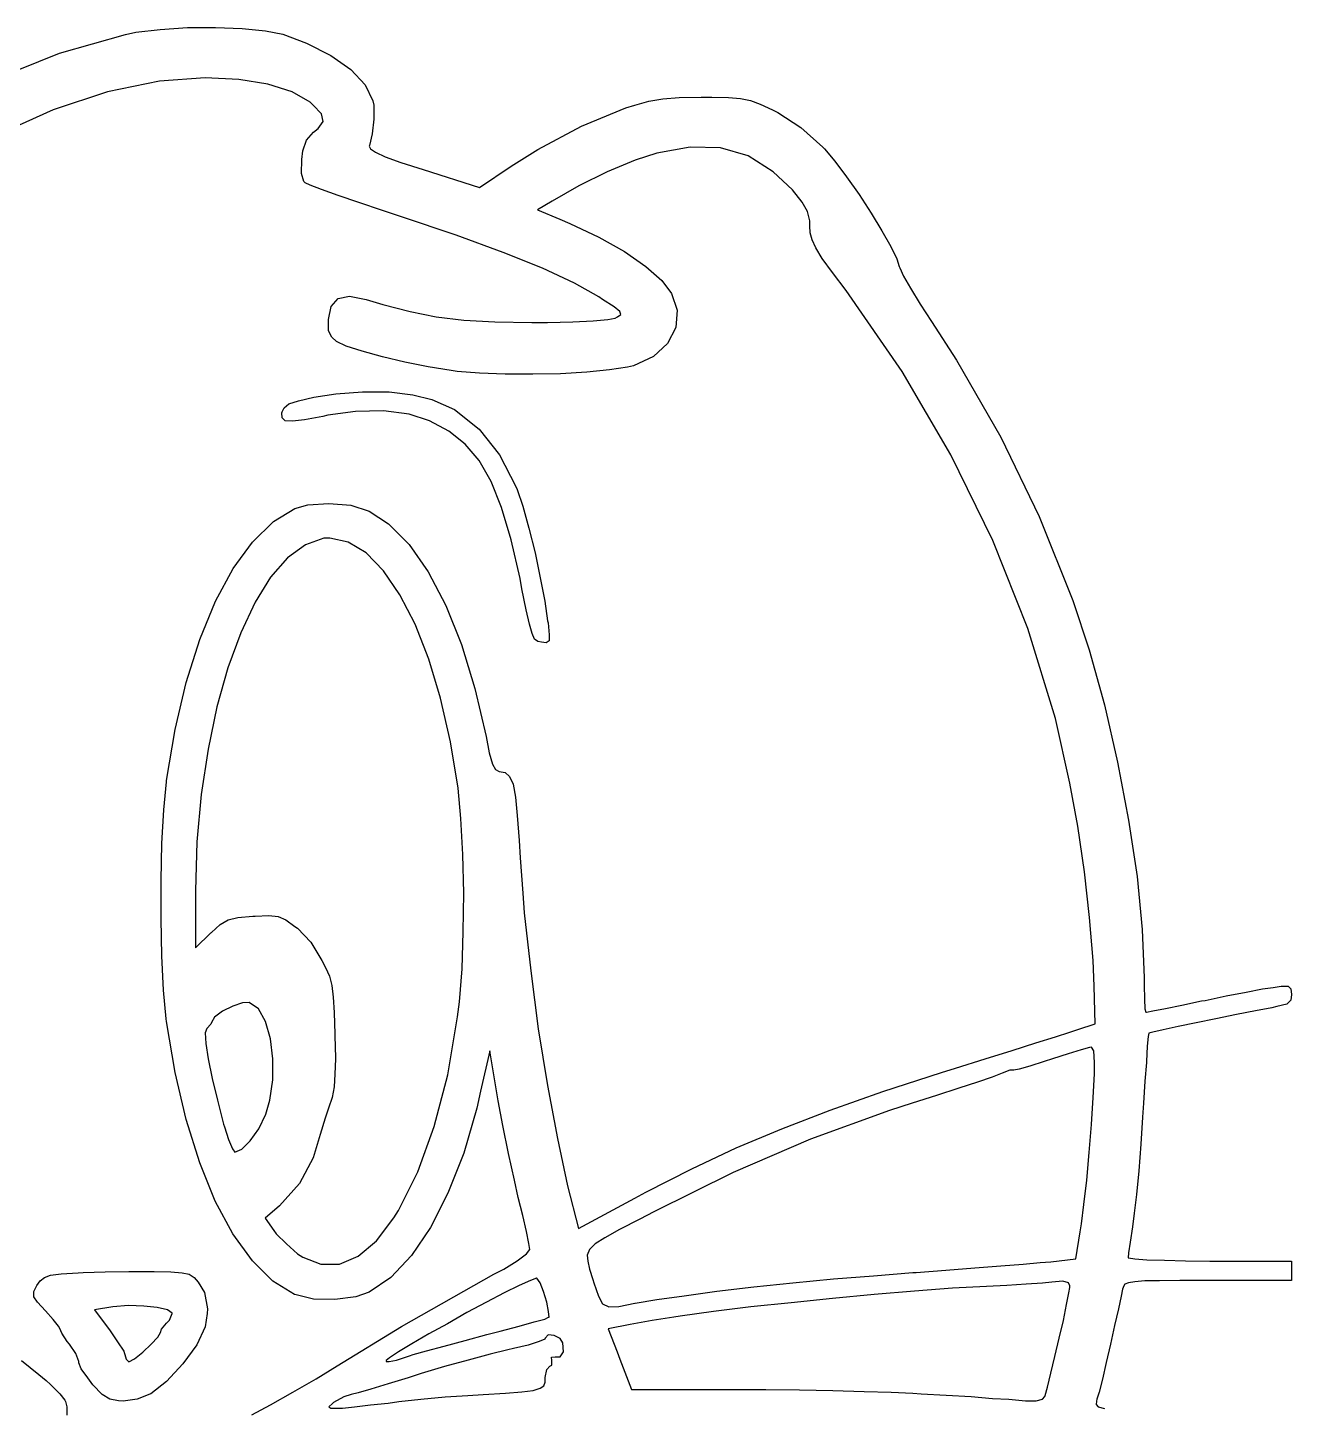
# Model space of a CAD drawing. Extents: x 83.8 to 115, y -111.3 to -88.6.
# Drawn here: x 99.988 to 102.698, y -109.097 to -106.137 of the extents above; entities that cross this region are included whole.
import ezdxf

# ---------------------------------------------------------------- set-up
doc = ezdxf.new("R2010")
doc.units = 0
doc.layers.add('BLACK', color=7, linetype='CONTINUOUS')

msp = doc.modelspace()

# ---------------------------------------------------------------- linework, layer by layer
at = {"layer": 'BLACK', "linetype": 'CONTINUOUS'}
for p, q in [((100.056, -106.192), (100.198, -106.152)), ((100.198, -106.152), (100.22, -106.147)), ((100.22, -106.147), (100.272, -106.141)), ((100.272, -106.141), (100.331, -106.137)), ((100.331, -106.137), (100.391, -106.137)), ((100.391, -106.137), (100.448, -106.139)), ((100.448, -106.139), (100.498, -106.144)), ((100.498, -106.144), (100.535, -106.151)), ((100.535, -106.151), (100.586, -106.17)), ((99.9137, -106.249), (100.056, -106.192)), ((100.586, -106.17), (100.638, -106.197)), ((100.638, -106.197), (100.681, -106.227)), ((100.271, -106.252), (100.159, -106.275)), ((100.369, -106.245), (100.271, -106.252)), ((100.441, -106.248), (100.369, -106.245)), ((100.503, -106.258), (100.441, -106.248)), ((100.681, -106.227), (100.712, -106.26)), ((100.159, -106.275), (100.043, -106.313)), ((100.555, -106.275), (100.503, -106.258)), ((100.594, -106.297), (100.555, -106.275)), ((100.712, -106.26), (100.728, -106.294)), ((100.6, -106.303), (100.594, -106.297)), ((100.618, -106.322), (100.6, -106.303)), ((100.728, -106.294), (100.73, -106.303)), ((100.73, -106.303), (100.73, -106.333)), ((101.176, -106.348), (101.271, -106.309)), ((101.271, -106.309), (101.29, -106.303)), ((101.29, -106.303), (101.32, -106.295)), ((101.32, -106.295), (101.35, -106.29)), ((101.35, -106.29), (101.385, -106.287)), ((101.385, -106.287), (101.432, -106.286)), ((101.432, -106.286), (101.455, -106.286)), ((101.455, -106.286), (101.491, -106.287)), ((101.491, -106.287), (101.517, -106.289)), ((101.517, -106.289), (101.538, -106.293)), ((101.538, -106.293), (101.559, -106.301)), ((101.559, -106.301), (101.585, -106.313)), ((100.043, -106.313), (99.9246, -106.366)), ((100.611, -106.353), (100.622, -106.338)), ((100.622, -106.338), (100.618, -106.322)), ((100.73, -106.333), (100.727, -106.365)), ((101.585, -106.313), (101.597, -106.319)), ((101.597, -106.319), (101.646, -106.351)), ((100.586, -106.378), (100.601, -106.361)), ((100.601, -106.361), (100.611, -106.353)), ((100.727, -106.365), (100.721, -106.39)), ((101.082, -106.398), (101.176, -106.348)), ((101.646, -106.351), (101.693, -106.393)), ((100.578, -106.401), (100.586, -106.378)), ((100.721, -106.39), (100.72, -106.391)), ((100.72, -106.391), (100.723, -106.397)), ((100.723, -106.397), (100.734, -106.404)), ((101.025, -106.434), (101.082, -106.398)), ((101.409, -106.393), (101.337, -106.406)), ((101.474, -106.395), (101.409, -106.393)), ((101.533, -106.412), (101.474, -106.395)), ((101.693, -106.393), (101.697, -106.397)), ((101.697, -106.397), (101.719, -106.423)), ((100.575, -106.45), (100.576, -106.42)), ((100.576, -106.42), (100.578, -106.401)), ((100.734, -106.404), (100.755, -106.414)), ((100.755, -106.414), (100.788, -106.426)), ((100.788, -106.426), (100.836, -106.441)), ((101.291, -106.421), (101.231, -106.446)), ((101.337, -106.406), (101.291, -106.421)), ((101.587, -106.446), (101.533, -106.412)), ((101.719, -106.423), (101.744, -106.457)), ((100.58, -106.467), (100.575, -106.45)), ((100.836, -106.441), (100.957, -106.48)), ((100.957, -106.48), (101.025, -106.434)), ((101.231, -106.446), (101.17, -106.476)), ((101.628, -106.485), (101.587, -106.446)), ((101.744, -106.457), (101.771, -106.495)), ((100.583, -106.47), (100.58, -106.467)), ((100.594, -106.475), (100.583, -106.47)), ((100.618, -106.484), (100.594, -106.475)), ((100.654, -106.497), (100.618, -106.484)), ((101.17, -106.476), (101.113, -106.509)), ((101.649, -106.511), (101.628, -106.485)), ((100.698, -106.512), (100.654, -106.497)), ((100.749, -106.529), (100.698, -106.512)), ((101.113, -106.509), (101.081, -106.528)), ((101.66, -106.531), (101.649, -106.511)), ((101.771, -106.495), (101.797, -106.535)), ((100.79, -106.543), (100.749, -106.529)), ((100.907, -106.582), (100.79, -106.543)), ((101.081, -106.528), (101.129, -106.548)), ((101.129, -106.548), (101.151, -106.557)), ((101.665, -106.551), (101.66, -106.531)), ((101.797, -106.535), (101.82, -106.573)), ((101.151, -106.557), (101.213, -106.586)), ((101.665, -106.562), (101.665, -106.551)), ((101.666, -106.577), (101.665, -106.562)), ((101.67, -106.592), (101.666, -106.577)), ((101.82, -106.573), (101.839, -106.606)), ((101.008, -106.619), (100.907, -106.582)), ((101.213, -106.586), (101.268, -106.617)), ((101.678, -106.609), (101.67, -106.592)), ((101.839, -106.606), (101.852, -106.633)), ((101.092, -106.653), (101.008, -106.619)), ((101.268, -106.617), (101.314, -106.649)), ((101.692, -106.632), (101.678, -106.609)), ((101.714, -106.662), (101.692, -106.632)), ((101.852, -106.633), (101.857, -106.649)), ((101.161, -106.685), (101.092, -106.653)), ((101.314, -106.649), (101.348, -106.679)), ((101.743, -106.701), (101.714, -106.662)), ((101.857, -106.649), (101.858, -106.652)), ((101.858, -106.652), (101.866, -106.67)), ((101.213, -106.714), (101.161, -106.685)), ((101.348, -106.679), (101.369, -106.707)), ((101.866, -106.67), (101.881, -106.696)), ((101.881, -106.696), (101.902, -106.73)), ((100.639, -106.735), (100.654, -106.718)), ((100.654, -106.718), (100.678, -106.713)), ((100.678, -106.713), (100.714, -106.72)), ((100.714, -106.72), (100.75, -106.731)), ((101.221, -106.72), (101.213, -106.714)), ((101.246, -106.736), (101.221, -106.72)), ((101.369, -106.707), (101.381, -106.743)), ((101.863, -106.874), (101.743, -106.701)), ((100.633, -106.763), (100.639, -106.735)), ((100.75, -106.731), (100.808, -106.746)), ((100.808, -106.746), (100.864, -106.757)), ((101.258, -106.746), (101.246, -106.736)), ((101.253, -106.757), (101.26, -106.752)), ((101.26, -106.752), (101.258, -106.746)), ((101.381, -106.743), (101.378, -106.78)), ((101.902, -106.73), (101.926, -106.767)), ((100.633, -106.787), (100.633, -106.763)), ((100.864, -106.757), (100.923, -106.764)), ((100.923, -106.764), (100.99, -106.768)), ((100.99, -106.768), (101.069, -106.769)), ((101.069, -106.769), (101.103, -106.769)), ((101.103, -106.769), (101.157, -106.768)), ((101.157, -106.768), (101.201, -106.766)), ((101.201, -106.766), (101.232, -106.763)), ((101.232, -106.763), (101.248, -106.76)), ((101.248, -106.76), (101.253, -106.757)), ((101.378, -106.78), (101.36, -106.814)), ((101.926, -106.767), (101.98, -106.85)), ((100.64, -106.801), (100.633, -106.787)), ((100.65, -106.81), (100.64, -106.801)), ((100.671, -106.82), (100.65, -106.81)), ((101.36, -106.814), (101.33, -106.842)), ((100.705, -106.831), (100.671, -106.82)), ((100.749, -106.843), (100.705, -106.831)), ((100.797, -106.854), (100.749, -106.843)), ((101.33, -106.842), (101.287, -106.862)), ((100.847, -106.864), (100.797, -106.854)), ((100.896, -106.872), (100.847, -106.864)), ((100.909, -106.874), (100.896, -106.872)), ((100.957, -106.878), (100.909, -106.874)), ((101.236, -106.871), (101.187, -106.876)), ((101.274, -106.865), (101.236, -106.871)), ((101.287, -106.862), (101.274, -106.865)), ((101.968, -107.053), (101.863, -106.874)), ((101.98, -106.85), (102.075, -107.015)), ((101.012, -106.88), (100.957, -106.878)), ((101.071, -106.88), (101.012, -106.88)), ((101.131, -106.879), (101.071, -106.88)), ((101.187, -106.876), (101.131, -106.879)), ((100.569, -106.937), (100.602, -106.929)), ((100.602, -106.929), (100.649, -106.922)), ((100.649, -106.922), (100.706, -106.918)), ((100.706, -106.918), (100.763, -106.918)), ((100.763, -106.918), (100.814, -106.924)), ((100.814, -106.924), (100.855, -106.934)), ((100.533, -106.963), (100.534, -106.961)), ((100.534, -106.961), (100.538, -106.952)), ((100.538, -106.952), (100.548, -106.944)), ((100.548, -106.944), (100.569, -106.937)), ((100.691, -106.96), (100.632, -106.968)), ((100.751, -106.959), (100.691, -106.96)), ((100.806, -106.966), (100.751, -106.959)), ((100.855, -106.934), (100.903, -106.956)), ((100.903, -106.956), (100.956, -106.998)), ((100.534, -106.974), (100.533, -106.963)), ((100.54, -106.98), (100.534, -106.974)), ((100.556, -106.981), (100.54, -106.98)), ((100.582, -106.978), (100.556, -106.981)), ((100.621, -106.971), (100.582, -106.978)), ((100.632, -106.968), (100.621, -106.971)), ((100.85, -106.98), (100.806, -106.966)), ((100.891, -107.002), (100.85, -106.98)), ((100.926, -107.03), (100.891, -107.002)), ((100.956, -106.998), (101, -107.053)), ((102.075, -107.015), (102.157, -107.185)), ((100.956, -107.065), (100.926, -107.03)), ((100.982, -107.11), (100.956, -107.065)), ((101, -107.053), (101.035, -107.121)), ((102.058, -107.237), (101.968, -107.053)), ((101.004, -107.166), (100.982, -107.11)), ((101.035, -107.121), (101.038, -107.127)), ((101.038, -107.127), (101.05, -107.163)), ((100.515, -107.196), (100.561, -107.168)), ((100.561, -107.168), (100.589, -107.16)), ((100.589, -107.16), (100.634, -107.157)), ((100.634, -107.157), (100.681, -107.161)), ((100.681, -107.161), (100.72, -107.174)), ((101.025, -107.235), (101.004, -107.166)), ((101.05, -107.163), (101.063, -107.21)), ((100.47, -107.24), (100.515, -107.196)), ((100.72, -107.174), (100.762, -107.201)), ((102.157, -107.185), (102.229, -107.365)), ((100.762, -107.201), (100.806, -107.245)), ((101.063, -107.21), (101.076, -107.263)), ((100.429, -107.297), (100.47, -107.24)), ((100.584, -107.246), (100.545, -107.274)), ((100.623, -107.232), (100.584, -107.246)), ((100.636, -107.232), (100.623, -107.232)), ((100.675, -107.24), (100.636, -107.232)), ((100.714, -107.263), (100.675, -107.24)), ((100.806, -107.245), (100.847, -107.304)), ((101.044, -107.318), (101.025, -107.235)), ((102.133, -107.425), (102.058, -107.237)), ((100.545, -107.274), (100.509, -107.315)), ((100.751, -107.302), (100.714, -107.263)), ((101.076, -107.263), (101.087, -107.317)), ((100.391, -107.367), (100.429, -107.297)), ((100.509, -107.315), (100.476, -107.369)), ((100.786, -107.353), (100.751, -107.302)), ((100.847, -107.304), (100.885, -107.376)), ((101.048, -107.34), (101.044, -107.318)), ((101.087, -107.317), (101.097, -107.367)), ((101.057, -107.385), (101.048, -107.34)), ((100.357, -107.449), (100.391, -107.367)), ((100.476, -107.369), (100.445, -107.435)), ((100.819, -107.416), (100.786, -107.353)), ((100.885, -107.376), (100.918, -107.46)), ((101.097, -107.367), (101.103, -107.409)), ((102.229, -107.365), (102.264, -107.471)), ((101.064, -107.416), (101.057, -107.385)), ((100.445, -107.435), (100.417, -107.51)), ((100.848, -107.491), (100.819, -107.416)), ((101.07, -107.436), (101.064, -107.416)), ((101.075, -107.448), (101.07, -107.436)), ((101.103, -107.409), (101.104, -107.413)), ((101.104, -107.413), (101.106, -107.439)), ((102.192, -107.618), (102.133, -107.425)), ((100.328, -107.541), (100.357, -107.449)), ((100.918, -107.46), (100.947, -107.554)), ((101.082, -107.453), (101.075, -107.448)), ((101.09, -107.455), (101.082, -107.453)), ((101.1, -107.456), (101.09, -107.455)), ((101.106, -107.452), (101.1, -107.456)), ((101.106, -107.439), (101.106, -107.452)), ((100.873, -107.575), (100.848, -107.491)), ((102.264, -107.471), (102.297, -107.589)), ((100.417, -107.51), (100.394, -107.593)), ((100.304, -107.642), (100.328, -107.541)), ((100.947, -107.554), (100.971, -107.657)), ((100.895, -107.668), (100.873, -107.575)), ((100.394, -107.593), (100.375, -107.684)), ((102.297, -107.589), (102.325, -107.712)), ((100.286, -107.751), (100.304, -107.642)), ((102.223, -107.757), (102.192, -107.618)), ((100.911, -107.768), (100.895, -107.668)), ((100.971, -107.657), (100.978, -107.692)), ((100.375, -107.684), (100.36, -107.781)), ((100.978, -107.692), (100.985, -107.716)), ((100.985, -107.716), (100.991, -107.728)), ((100.991, -107.728), (100.999, -107.732)), ((100.999, -107.732), (100.999, -107.732)), ((100.999, -107.732), (101.012, -107.734)), ((102.325, -107.712), (102.349, -107.836)), ((100.28, -107.814), (100.286, -107.754)), ((100.286, -107.754), (100.286, -107.751)), ((101.012, -107.734), (101.021, -107.743)), ((101.021, -107.743), (101.029, -107.759)), ((101.029, -107.759), (101.034, -107.787)), ((102.24, -107.849), (102.223, -107.757)), ((100.36, -107.781), (100.351, -107.883)), ((100.917, -107.833), (100.911, -107.768)), ((101.034, -107.787), (101.038, -107.826)), ((100.276, -107.886), (100.28, -107.814)), ((100.921, -107.91), (100.917, -107.833)), ((101.038, -107.826), (101.042, -107.88)), ((102.254, -107.947), (102.24, -107.849)), ((102.349, -107.836), (102.367, -107.957)), ((101.042, -107.88), (101.044, -107.917)), ((100.274, -107.966), (100.276, -107.886)), ((100.351, -107.883), (100.348, -107.988)), ((100.923, -107.993), (100.921, -107.91)), ((101.044, -107.917), (101.05, -107.993)), ((100.274, -108.048), (100.274, -107.966)), ((102.265, -108.045), (102.254, -107.947)), ((102.367, -107.957), (102.378, -108.071)), ((100.348, -107.988), (100.348, -108.11)), ((100.922, -108.076), (100.923, -107.993)), ((101.05, -107.993), (101.053, -108.035)), ((100.276, -108.127), (100.274, -108.048)), ((100.401, -108.06), (100.418, -108.05)), ((100.418, -108.05), (100.439, -108.045)), ((100.439, -108.045), (100.471, -108.042)), ((100.471, -108.042), (100.476, -108.042)), ((100.476, -108.042), (100.505, -108.041)), ((100.505, -108.041), (100.525, -108.043)), ((100.525, -108.043), (100.542, -108.05)), ((100.542, -108.05), (100.561, -108.064)), ((101.053, -108.035), (101.067, -108.159)), ((102.273, -108.137), (102.265, -108.045)), ((100.348, -108.11), (100.381, -108.078)), ((100.381, -108.078), (100.382, -108.077)), ((100.382, -108.077), (100.401, -108.06)), ((100.561, -108.064), (100.567, -108.068)), ((100.567, -108.068), (100.595, -108.098)), ((100.92, -108.155), (100.922, -108.076)), ((102.378, -108.071), (102.382, -108.174)), ((100.595, -108.098), (100.619, -108.137)), ((100.279, -108.201), (100.276, -108.127)), ((100.619, -108.137), (100.627, -108.152)), ((102.275, -108.192), (102.273, -108.137)), ((100.627, -108.152), (100.635, -108.171)), ((100.635, -108.171), (100.64, -108.191)), ((100.914, -108.226), (100.92, -108.155)), ((101.067, -108.159), (101.083, -108.284)), ((102.382, -108.174), (102.382, -108.19)), ((100.285, -108.262), (100.279, -108.201)), ((100.64, -108.191), (100.643, -108.216)), ((102.277, -108.273), (102.275, -108.192)), ((102.382, -108.19), (102.383, -108.22)), ((102.558, -108.213), (102.601, -108.205)), ((102.601, -108.205), (102.636, -108.198)), ((102.636, -108.198), (102.659, -108.195)), ((102.659, -108.195), (102.676, -108.192)), ((102.676, -108.192), (102.691, -108.192)), ((102.691, -108.192), (102.697, -108.198)), ((102.697, -108.198), (102.698, -108.21)), ((100.428, -108.235), (100.406, -108.246)), ((100.449, -108.228), (100.428, -108.235)), ((100.463, -108.227), (100.449, -108.228)), ((100.483, -108.241), (100.463, -108.227)), ((100.643, -108.216), (100.645, -108.249)), ((100.91, -108.258), (100.914, -108.226)), ((102.383, -108.22), (102.384, -108.241)), ((102.428, -108.24), (102.463, -108.233)), ((102.463, -108.233), (102.505, -108.224)), ((102.505, -108.224), (102.513, -108.223)), ((102.513, -108.223), (102.558, -108.213)), ((102.688, -108.231), (102.667, -108.236)), ((102.697, -108.222), (102.688, -108.231)), ((102.698, -108.21), (102.697, -108.222)), ((100.286, -108.268), (100.285, -108.262)), ((100.389, -108.259), (100.382, -108.27)), ((100.406, -108.246), (100.389, -108.259)), ((100.498, -108.268), (100.483, -108.241)), ((100.645, -108.249), (100.647, -108.295)), ((100.889, -108.382), (100.91, -108.258)), ((102.384, -108.241), (102.386, -108.248)), ((102.386, -108.248), (102.387, -108.248)), ((102.387, -108.248), (102.401, -108.245)), ((102.401, -108.245), (102.428, -108.24)), ((102.536, -108.262), (102.494, -108.271)), ((102.58, -108.253), (102.536, -108.262)), ((102.621, -108.245), (102.58, -108.253)), ((102.656, -108.239), (102.621, -108.245)), ((102.667, -108.236), (102.656, -108.239)), ((100.304, -108.377), (100.286, -108.268)), ((100.372, -108.283), (100.369, -108.292)), ((100.369, -108.292), (100.37, -108.315)), ((100.381, -108.274), (100.372, -108.283)), ((100.382, -108.27), (100.381, -108.274)), ((100.509, -108.305), (100.498, -108.268)), ((100.647, -108.295), (100.647, -108.299)), ((101.083, -108.284), (101.103, -108.405)), ((102.192, -108.301), (102.223, -108.291)), ((102.223, -108.291), (102.24, -108.285)), ((102.24, -108.285), (102.277, -108.273)), ((102.392, -108.293), (102.391, -108.3)), ((102.401, -108.291), (102.392, -108.293)), ((102.423, -108.286), (102.401, -108.291)), ((102.455, -108.279), (102.423, -108.286)), ((102.494, -108.271), (102.455, -108.279)), ((100.37, -108.315), (100.375, -108.348)), ((100.514, -108.348), (100.509, -108.305)), ((100.647, -108.299), (100.648, -108.346)), ((102.099, -108.33), (102.15, -108.314)), ((102.15, -108.314), (102.192, -108.301)), ((102.265, -108.324), (102.247, -108.329)), ((102.269, -108.323), (102.265, -108.324)), ((102.274, -108.331), (102.269, -108.323)), ((102.389, -108.321), (102.387, -108.354)), ((102.391, -108.3), (102.389, -108.321)), ((100.375, -108.348), (100.384, -108.39)), ((100.514, -108.393), (100.514, -108.348)), ((100.648, -108.348), (100.647, -108.381)), ((100.648, -108.346), (100.648, -108.348)), ((100.979, -108.331), (100.959, -108.417)), ((100.997, -108.438), (100.979, -108.331)), ((101.978, -108.368), (102.041, -108.348)), ((102.041, -108.348), (102.099, -108.33)), ((102.168, -108.354), (102.137, -108.364)), ((102.186, -108.348), (102.168, -108.354)), ((102.219, -108.337), (102.186, -108.348)), ((102.247, -108.329), (102.219, -108.337)), ((102.276, -108.356), (102.274, -108.331)), ((102.387, -108.354), (102.387, -108.356)), ((100.328, -108.478), (100.304, -108.377)), ((100.647, -108.381), (100.645, -108.408)), ((100.86, -108.493), (100.889, -108.382)), ((101.822, -108.418), (101.948, -108.377)), ((101.948, -108.377), (101.978, -108.368)), ((102.074, -108.38), (102.056, -108.387)), ((102.078, -108.379), (102.074, -108.38)), ((102.094, -108.372), (102.078, -108.379)), ((102.103, -108.372), (102.094, -108.372)), ((102.114, -108.37), (102.103, -108.372)), ((102.137, -108.364), (102.114, -108.37)), ((102.273, -108.431), (102.276, -108.38)), ((102.276, -108.38), (102.276, -108.356)), ((102.387, -108.356), (102.384, -108.396)), ((100.384, -108.39), (100.395, -108.437)), ((100.507, -108.437), (100.514, -108.393)), ((100.645, -108.408), (100.641, -108.431)), ((101.103, -108.405), (101.124, -108.519)), ((101.985, -108.411), (101.937, -108.427)), ((102.025, -108.398), (101.985, -108.411)), ((102.056, -108.387), (102.025, -108.398)), ((102.384, -108.396), (102.381, -108.443)), ((100.395, -108.437), (100.408, -108.488)), ((100.499, -108.467), (100.507, -108.437)), ((100.641, -108.431), (100.633, -108.454)), ((100.959, -108.417), (100.951, -108.454)), ((101.007, -108.491), (100.997, -108.438)), ((101.709, -108.458), (101.822, -108.418)), ((101.885, -108.443), (101.836, -108.459)), ((101.937, -108.427), (101.885, -108.443)), ((102.269, -108.489), (102.273, -108.431)), ((102.381, -108.443), (102.379, -108.473)), ((100.484, -108.498), (100.499, -108.467)), ((100.633, -108.454), (100.626, -108.475)), ((100.951, -108.454), (100.923, -108.55)), ((101.605, -108.498), (101.709, -108.458)), ((101.836, -108.459), (101.667, -108.52)), ((100.357, -108.571), (100.328, -108.478)), ((100.408, -108.488), (100.41, -108.494)), ((100.41, -108.494), (100.419, -108.521)), ((100.465, -108.524), (100.484, -108.498)), ((100.626, -108.475), (100.615, -108.51)), ((100.825, -108.59), (100.86, -108.493)), ((101.019, -108.551), (101.007, -108.491)), ((101.507, -108.539), (101.605, -108.498)), ((102.264, -108.549), (102.269, -108.489)), ((102.379, -108.473), (102.375, -108.531)), ((100.419, -108.521), (100.427, -108.541)), ((100.447, -108.542), (100.465, -108.524)), ((100.615, -108.51), (100.607, -108.539)), ((101.124, -108.519), (101.146, -108.62)), ((101.667, -108.52), (101.501, -108.592)), ((102.375, -108.531), (102.371, -108.588)), ((100.427, -108.541), (100.432, -108.548)), ((100.432, -108.548), (100.447, -108.542)), ((100.6, -108.56), (100.571, -108.615)), ((100.607, -108.539), (100.6, -108.56)), ((100.923, -108.55), (100.889, -108.636)), ((101.032, -108.608), (101.019, -108.551)), ((101.412, -108.584), (101.507, -108.539)), ((102.259, -108.608), (102.264, -108.549)), ((100.39, -108.653), (100.357, -108.571)), ((100.783, -108.673), (100.825, -108.59)), ((101.314, -108.634), (101.412, -108.584)), ((102.371, -108.588), (102.366, -108.639)), ((100.571, -108.615), (100.528, -108.663)), ((101.04, -108.645), (101.032, -108.608)), ((101.146, -108.62), (101.169, -108.712)), ((101.501, -108.592), (101.331, -108.676)), ((102.253, -108.66), (102.259, -108.608)), ((100.889, -108.636), (100.852, -108.71)), ((101.05, -108.684), (101.04, -108.645)), ((101.169, -108.712), (101.29, -108.647)), ((101.29, -108.647), (101.314, -108.634)), ((102.366, -108.639), (102.361, -108.679)), ((100.428, -108.723), (100.39, -108.653)), ((100.528, -108.663), (100.497, -108.69)), ((100.773, -108.689), (100.783, -108.673)), ((101.331, -108.676), (101.301, -108.692)), ((102.248, -108.702), (102.253, -108.66)), ((102.361, -108.679), (102.357, -108.708)), ((100.497, -108.69), (100.516, -108.716)), ((100.736, -108.738), (100.773, -108.689)), ((101.058, -108.718), (101.05, -108.684)), ((101.301, -108.692), (101.257, -108.714)), ((102.245, -108.719), (102.248, -108.702)), ((102.357, -108.708), (102.352, -108.741)), ((100.47, -108.781), (100.428, -108.723)), ((100.516, -108.716), (100.521, -108.723)), ((100.521, -108.723), (100.543, -108.745)), ((100.697, -108.771), (100.736, -108.738)), ((100.852, -108.71), (100.811, -108.77)), ((101.063, -108.744), (101.058, -108.718)), ((101.226, -108.732), (101.205, -108.745)), ((101.257, -108.714), (101.226, -108.732)), ((102.236, -108.777), (102.245, -108.719)), ((100.543, -108.745), (100.567, -108.766)), ((100.567, -108.766), (100.578, -108.773)), ((101.038, -108.781), (101.058, -108.766)), ((101.058, -108.766), (101.065, -108.757)), ((101.065, -108.757), (101.063, -108.744)), ((101.065, -108.757), (101.065, -108.757)), ((101.193, -108.757), (101.188, -108.769)), ((101.205, -108.745), (101.193, -108.757)), ((102.349, -108.764), (102.348, -108.775)), ((102.352, -108.741), (102.349, -108.764)), ((100.514, -108.825), (100.47, -108.781)), ((100.578, -108.773), (100.617, -108.788)), ((100.617, -108.788), (100.657, -108.788)), ((100.657, -108.788), (100.697, -108.771)), ((100.811, -108.77), (100.767, -108.817)), ((101.009, -108.799), (101.038, -108.781)), ((101.188, -108.769), (101.189, -108.782)), ((101.189, -108.782), (101.193, -108.799)), ((101.957, -108.801), (102.019, -108.796)), ((102.019, -108.796), (102.075, -108.792)), ((102.075, -108.792), (102.123, -108.788)), ((102.123, -108.788), (102.159, -108.785)), ((102.159, -108.785), (102.182, -108.783)), ((102.182, -108.783), (102.236, -108.777)), ((102.348, -108.775), (102.349, -108.775)), ((102.349, -108.775), (102.362, -108.777)), ((102.362, -108.777), (102.388, -108.779)), ((102.388, -108.779), (102.426, -108.78)), ((102.426, -108.78), (102.471, -108.781)), ((102.471, -108.781), (102.523, -108.782)), ((102.523, -108.782), (102.698, -108.782)), ((102.698, -108.782), (102.698, -108.823)), ((100.008, -108.834), (100.015, -108.824)), ((100.015, -108.824), (100.024, -108.817)), ((100.024, -108.817), (100.037, -108.812)), ((100.037, -108.812), (100.06, -108.809)), ((100.06, -108.809), (100.096, -108.807)), ((100.096, -108.807), (100.107, -108.806)), ((100.107, -108.806), (100.154, -108.805)), ((100.154, -108.805), (100.205, -108.804)), ((100.205, -108.804), (100.252, -108.804)), ((100.252, -108.804), (100.259, -108.804)), ((100.259, -108.804), (100.295, -108.805)), ((100.295, -108.805), (100.319, -108.807)), ((100.319, -108.807), (100.334, -108.81)), ((100.334, -108.81), (100.345, -108.817)), ((100.345, -108.817), (100.354, -108.827)), ((100.354, -108.827), (100.367, -108.849)), ((100.56, -108.853), (100.514, -108.825)), ((100.767, -108.817), (100.72, -108.848)), ((100.79, -108.922), (100.988, -108.81)), ((100.988, -108.81), (101.009, -108.799)), ((101.066, -108.823), (101.042, -108.834)), ((101.079, -108.818), (101.066, -108.823)), ((101.08, -108.818), (101.079, -108.818)), ((101.087, -108.828), (101.08, -108.818)), ((101.193, -108.799), (101.2, -108.821)), ((101.2, -108.821), (101.202, -108.828)), ((101.629, -108.828), (101.716, -108.82)), ((101.716, -108.82), (101.802, -108.813)), ((101.802, -108.813), (101.886, -108.806)), ((101.886, -108.806), (101.893, -108.806)), ((101.893, -108.806), (101.957, -108.801)), ((102.184, -108.827), (102.164, -108.829)), ((102.208, -108.825), (102.184, -108.827)), ((102.22, -108.828), (102.208, -108.825)), ((102.362, -108.826), (102.349, -108.828)), ((102.384, -108.824), (102.362, -108.826)), ((102.415, -108.824), (102.384, -108.824)), ((102.459, -108.823), (102.415, -108.824)), ((102.518, -108.823), (102.459, -108.823)), ((102.698, -108.823), (102.518, -108.823)), ((100.001, -108.847), (100.008, -108.834)), ((100.001, -108.858), (100.001, -108.847)), ((100.367, -108.849), (100.374, -108.884)), ((100.561, -108.853), (100.56, -108.853)), ((100.601, -108.863), (100.561, -108.853)), ((100.72, -108.848), (100.692, -108.858)), ((101.01, -108.85), (100.972, -108.87)), ((101.042, -108.834), (101.01, -108.85)), ((101.094, -108.847), (101.087, -108.828)), ((101.101, -108.87), (101.094, -108.847)), ((101.202, -108.828), (101.212, -108.857)), ((101.212, -108.857), (101.221, -108.873)), ((101.337, -108.864), (101.396, -108.856)), ((101.396, -108.856), (101.466, -108.846)), ((101.466, -108.846), (101.545, -108.837)), ((101.545, -108.837), (101.629, -108.828)), ((101.803, -108.853), (101.714, -108.862)), ((101.89, -108.846), (101.803, -108.853)), ((101.971, -108.84), (101.89, -108.846)), ((102.044, -108.836), (101.971, -108.84)), ((102.088, -108.834), (102.044, -108.836)), ((102.129, -108.831), (102.088, -108.834)), ((102.164, -108.829), (102.129, -108.831)), ((102.216, -108.875), (102.221, -108.85)), ((102.223, -108.835), (102.22, -108.828)), ((102.221, -108.85), (102.223, -108.838)), ((102.223, -108.838), (102.223, -108.835)), ((102.333, -108.857), (102.327, -108.884)), ((102.336, -108.842), (102.333, -108.857)), ((102.337, -108.838), (102.336, -108.842)), ((102.338, -108.836), (102.337, -108.838)), ((102.341, -108.831), (102.338, -108.836)), ((102.349, -108.828), (102.341, -108.831)), ((100.009, -108.87), (100.001, -108.858)), ((100.026, -108.888), (100.009, -108.87)), ((100.171, -108.88), (100.131, -108.886)), ((100.131, -108.886), (100.165, -108.931)), ((100.204, -108.877), (100.171, -108.88)), ((100.237, -108.878), (100.204, -108.877)), ((100.266, -108.881), (100.237, -108.878)), ((100.288, -108.886), (100.266, -108.881)), ((100.298, -108.893), (100.288, -108.886)), ((100.374, -108.884), (100.373, -108.894)), ((100.647, -108.864), (100.601, -108.863)), ((100.692, -108.858), (100.647, -108.864)), ((100.972, -108.87), (100.93, -108.892)), ((101.105, -108.89), (101.101, -108.87)), ((101.221, -108.873), (101.234, -108.88)), ((101.234, -108.88), (101.256, -108.879)), ((101.256, -108.879), (101.29, -108.872)), ((101.29, -108.872), (101.291, -108.872)), ((101.291, -108.872), (101.337, -108.864)), ((101.539, -108.88), (101.459, -108.89)), ((101.625, -108.871), (101.539, -108.88)), ((101.714, -108.862), (101.625, -108.871)), ((102.209, -108.909), (102.216, -108.875)), ((102.327, -108.884), (102.319, -108.92)), ((100.043, -108.907), (100.026, -108.888)), ((100.054, -108.921), (100.043, -108.907)), ((100.275, -108.928), (100.286, -108.915)), ((100.286, -108.915), (100.292, -108.908)), ((100.292, -108.908), (100.298, -108.894)), ((100.298, -108.894), (100.298, -108.893)), ((100.373, -108.894), (100.369, -108.923)), ((100.888, -108.916), (100.848, -108.938)), ((100.93, -108.892), (100.888, -108.916)), ((101.042, -108.921), (101.074, -108.912)), ((101.074, -108.912), (101.097, -108.906)), ((101.097, -108.906), (101.105, -108.902)), ((101.106, -108.902), (101.105, -108.89)), ((101.105, -108.902), (101.106, -108.902)), ((101.327, -108.909), (101.28, -108.918)), ((101.374, -108.902), (101.327, -108.909)), ((101.387, -108.9), (101.374, -108.902)), ((101.459, -108.89), (101.387, -108.9)), ((102.2, -108.947), (102.209, -108.909)), ((100.057, -108.926), (100.054, -108.921)), ((100.061, -108.936), (100.057, -108.926)), ((100.073, -108.954), (100.061, -108.936)), ((100.165, -108.931), (100.181, -108.955)), ((100.253, -108.96), (100.267, -108.945)), ((100.267, -108.945), (100.273, -108.935)), ((100.273, -108.935), (100.275, -108.928)), ((100.369, -108.923), (100.351, -108.961)), ((100.652, -109.006), (100.79, -108.922)), ((100.848, -108.938), (100.812, -108.959)), ((100.926, -108.952), (100.973, -108.939)), ((100.973, -108.939), (101.001, -108.932)), ((101.001, -108.932), (101.042, -108.921)), ((101.104, -108.94), (101.098, -108.947)), ((101.117, -108.941), (101.104, -108.94)), ((101.13, -108.948), (101.117, -108.941)), ((101.28, -108.918), (101.233, -108.927)), ((101.233, -108.927), (101.252, -108.976)), ((102.319, -108.92), (102.31, -108.96)), ((100.078, -108.96), (100.073, -108.954)), ((100.091, -108.98), (100.078, -108.96)), ((100.181, -108.955), (100.194, -108.975)), ((100.194, -108.975), (100.198, -108.987)), ((100.235, -108.977), (100.253, -108.96)), ((100.351, -108.961), (100.321, -109.002)), ((100.783, -108.976), (100.764, -108.989)), ((100.812, -108.959), (100.783, -108.976)), ((100.815, -108.982), (100.843, -108.974)), ((100.843, -108.974), (100.881, -108.964)), ((100.881, -108.964), (100.926, -108.952)), ((101.018, -108.972), (100.98, -108.981)), ((101.03, -108.969), (101.018, -108.972)), ((101.061, -108.962), (101.03, -108.969)), ((101.085, -108.954), (101.061, -108.962)), ((101.097, -108.949), (101.085, -108.954)), ((101.098, -108.947), (101.097, -108.949)), ((101.136, -108.957), (101.13, -108.948)), ((101.13, -108.987), (101.137, -108.976)), ((101.137, -108.976), (101.136, -108.957)), ((101.252, -108.976), (101.258, -108.992)), ((102.191, -108.986), (102.2, -108.947)), ((102.31, -108.96), (102.301, -108.999)), ((99.9748, -108.995), (100.012, -109.025)), ((100.098, -108.997), (100.091, -108.98)), ((100.098, -109), (100.098, -108.997)), ((100.103, -109.013), (100.098, -109)), ((100.198, -108.987), (100.199, -108.992)), ((100.199, -108.992), (100.205, -108.998)), ((100.205, -108.998), (100.217, -108.991)), ((100.205, -108.998), (100.205, -108.998)), ((100.217, -108.991), (100.235, -108.977)), ((100.321, -109.002), (100.286, -109.04)), ((100.764, -108.989), (100.757, -108.995)), ((100.757, -108.995), (100.757, -108.997)), ((100.757, -108.997), (100.763, -108.997)), ((100.763, -108.997), (100.779, -108.994)), ((100.779, -108.994), (100.807, -108.985)), ((100.807, -108.985), (100.815, -108.982)), ((100.933, -108.994), (100.882, -109.008)), ((100.98, -108.981), (100.933, -108.994)), ((101.108, -109.007), (101.112, -109.005)), ((101.111, -108.988), (101.119, -108.987)), ((101.112, -108.995), (101.111, -108.988)), ((101.112, -109.005), (101.112, -108.995)), ((101.119, -108.987), (101.13, -108.987)), ((101.258, -108.992), (101.283, -109.057)), ((102.182, -109.022), (102.191, -108.986)), ((102.301, -108.999), (102.293, -109.035)), ((100.012, -109.025), (100.028, -109.038)), ((100.117, -109.032), (100.103, -109.013)), ((100.128, -109.047), (100.117, -109.032)), ((100.557, -109.063), (100.607, -109.034)), ((100.607, -109.034), (100.652, -109.006)), ((100.804, -109.032), (100.761, -109.045)), ((100.832, -109.023), (100.804, -109.032)), ((100.882, -109.008), (100.832, -109.023)), ((101.098, -109.031), (101.101, -109.014)), ((101.098, -109.041), (101.098, -109.031)), ((101.101, -109.014), (101.108, -109.007)), ((102.175, -109.052), (102.182, -109.022)), ((102.293, -109.035), (102.286, -109.063)), ((100.028, -109.038), (100.037, -109.046)), ((100.037, -109.046), (100.057, -109.066)), ((100.148, -109.068), (100.128, -109.047)), ((100.286, -109.04), (100.252, -109.066)), ((100.509, -109.09), (100.557, -109.063)), ((100.697, -109.064), (100.682, -109.068)), ((100.724, -109.056), (100.697, -109.064)), ((100.761, -109.045), (100.724, -109.056)), ((101.013, -109.065), (101.048, -109.062)), ((101.048, -109.062), (101.072, -109.059)), ((101.072, -109.059), (101.087, -109.054)), ((101.087, -109.054), (101.095, -109.049)), ((101.095, -109.049), (101.098, -109.041)), ((101.283, -109.057), (101.518, -109.057)), ((101.518, -109.057), (101.571, -109.057)), ((101.571, -109.057), (101.643, -109.058)), ((101.643, -109.058), (101.715, -109.059)), ((101.715, -109.059), (101.782, -109.061)), ((101.782, -109.061), (101.84, -109.063)), ((101.84, -109.063), (101.886, -109.065)), ((102.17, -109.07), (102.175, -109.052)), ((102.286, -109.063), (102.281, -109.078)), ((100.057, -109.066), (100.068, -109.08)), ((100.068, -109.08), (100.069, -109.083)), ((100.069, -109.083), (100.072, -109.094)), ((100.072, -109.094), (100.072, -109.112)), ((100.164, -109.078), (100.148, -109.068)), ((100.183, -109.081), (100.164, -109.078)), ((100.193, -109.082), (100.183, -109.081)), ((100.223, -109.078), (100.193, -109.082)), ((100.25, -109.067), (100.223, -109.078)), ((100.252, -109.066), (100.25, -109.067)), ((100.469, -109.111), (100.509, -109.09)), ((100.642, -109.087), (100.634, -109.094)), ((100.634, -109.094), (100.638, -109.097)), ((100.644, -109.085), (100.642, -109.087)), ((100.666, -109.073), (100.644, -109.085)), ((100.663, -109.097), (100.689, -109.094)), ((100.682, -109.068), (100.666, -109.073)), ((100.689, -109.094), (100.723, -109.09)), ((100.723, -109.09), (100.761, -109.086)), ((100.761, -109.086), (100.784, -109.083)), ((100.784, -109.083), (100.831, -109.078)), ((100.831, -109.078), (100.883, -109.073)), ((100.883, -109.073), (100.932, -109.07)), ((100.932, -109.07), (100.965, -109.068)), ((100.965, -109.068), (101.013, -109.065)), ((101.886, -109.065), (101.904, -109.066)), ((101.904, -109.066), (101.958, -109.069)), ((101.958, -109.069), (102.011, -109.072)), ((102.011, -109.072), (102.057, -109.076)), ((102.057, -109.076), (102.092, -109.078)), ((102.092, -109.078), (102.128, -109.081)), ((102.128, -109.081), (102.151, -109.081)), ((102.151, -109.081), (102.164, -109.078)), ((102.164, -109.078), (102.169, -109.072)), ((102.169, -109.072), (102.17, -109.07)), ((102.28, -109.082), (102.279, -109.089)), ((102.279, -109.089), (102.284, -109.094)), ((102.281, -109.078), (102.28, -109.082)), ((102.284, -109.094), (102.297, -109.098)), ((100.638, -109.097), (100.657, -109.097)), ((100.657, -109.097), (100.663, -109.097))]:
    msp.add_line(p, q, dxfattribs=at)

doc.saveas('drawing.dxf')
